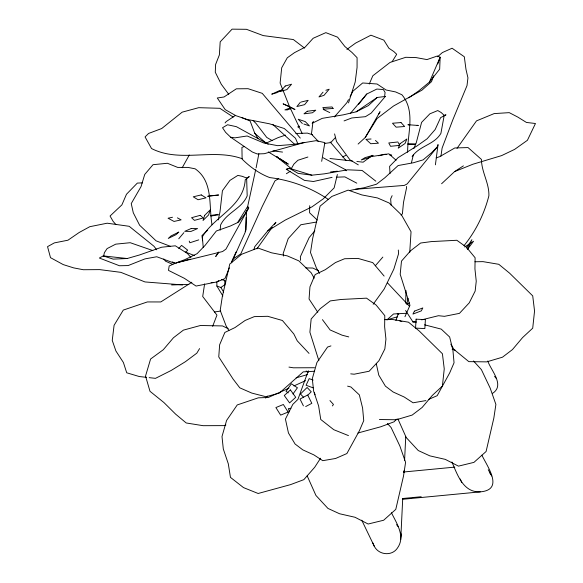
<?xml version="1.0" encoding="UTF-8"?>
<svg xmlns="http://www.w3.org/2000/svg" width="583" height="583" viewBox="0 0 583 583"><rect width="100%" height="100%" fill="white"/><g stroke="black" fill="none" stroke-linecap="round" stroke-linejoin="round"><path stroke-width="0.87" d="M246.164 217.481L246.004 229.797L245.093 231.349M309.726 205.704L309.58 212.766L317.29 220.083M361.73 520.16L374.352 546.388C378.863 555.213 392.279 556.444 397.628 547.787C405.651 536.309 396.527 523.148 391.426 512.734M405.622 303.204L406.052 290.633M407.634 152.316C407.481 133.077 415.745 111.156 401.906 94.752L395.617 91.939L386.026 89.979L377.063 83.996L362.67 82.975L352.97 91.145L350.113 96.552M400.725 539.647L402.715 498.713M404.004 472.332L404.092 470.51M404.58 460.504L405.732 436.856M409.732 252.417L411.044 231.772L401.483 214.916L389.153 202.993L377.471 197.95L361.883 194.933L348.153 190.116L331.909 196.413L320.103 206.134L312.656 238.564L310.499 252.526L316.431 268.071L319.622 273.361M220.163 230.183L220.622 224.907C226.707 212.445 241.741 208.758 247.185 195.866L246.638 178.055L249.276 176.613L245.246 179.79C243.519 206.754 214.551 216.053 202.33 236.858L203.241 247.484M440.945 156.171L442.103 148.097L452.896 119.632L467.005 85.628L467.945 77.86L465.977 69.341L464.308 56.762L452.087 48.229L442.351 52.579L437.593 56.77M435.406 164.821L438.037 144.584L437.498 146.697L407.196 183.915L404.296 185.416L355.492 189.271L349.523 190.568M204.611 283.899L202.702 296.492L216.949 315.119L212.642 326.342M258.867 153.774L256.097 167.889M413.886 148.548L416.269 142.704L421.596 122.379L429.868 113.831L437.76 110.551L441.222 112.57L444.202 115.368L440.908 133.369C434.255 144.832 419.417 145.692 412.13 156.616M400.579 538.08L401.439 533.904M246.412 212.219L246.791 210.485M247.352 207.891L255.711 169.638M321.685 161.331L324.848 142.616L316.022 140.678L293.038 144.446L277.668 145.677L264.048 143.083L247.134 135.977L234.942 137.843L230.679 137.231L225.599 132.326L222.524 127.735L227.53 124.755L236.399 126.679L268.224 144.198M406.766 304.326L408.085 298.256M103.643 256.003L104.401 252.636L107.097 248.591L115.718 244.153L130.228 242.71L152.855 250.566M218.217 219.929L219.98 212.008L222.422 190.707L229.935 180.395L237.879 175.388L242.353 176.35L246.638 178.055M247.352 207.971L247.709 206.469L248.737 207.869L225.971 249.087L222.582 251.543L176.008 262.948L169.187 265.957L168.48 270.381L184.352 278.317L196.056 286.056L216.869 281.924L224.914 278.616L229.44 267.823M411.445 162.774L413.332 154.918M337.368 174.506L334.139 187.886L323.237 198.876L312.007 206.834L285.335 220.031L267.808 230.795L254.676 246.791L253.969 249.422M348.517 102.892L355.193 82.014L357.066 67.431L357.087 57.695L351.964 52.448L344.844 46.487L337.564 37.159L325.831 32.648L313.166 38.274L305.04 47.208L294.495 52.652L287.281 57.804L281.698 67.796L280.124 83.056L289.35 106.201L302.169 133.492M433.614 75.746L431.537 81.635L421.946 90.161L393.525 106.011L377.063 118.524L365.25 137.515L358.115 144.059M437.775 63.97L440.15 57.243L437.396 55.99L426.96 59.583L416.138 57.6L405.775 57.294L390.027 62.447L372.829 75.768L369.272 84.025M308.327 370.773L297.942 399.355L292.775 404.42L285.43 419.119L288.454 433.001L295.085 444.013L302.847 449.887L313.909 454.908L322.771 460.679L335.611 458.471L346.878 453.559L359.376 430.793L363.734 420.664L362.597 408.056L359.347 394.902L350.93 387.003L347.599 386.143M395.886 320.453L398.327 313.727M231.531 262.838L245.596 231.393L246.645 210.98L245.632 212.474M429.431 82.101L440.15 57.243L439.669 69.166L429.431 82.101L418.732 90.897L408.734 97.849M404.952 316.722L409.973 305.317L400.2 274.294L401.483 261.111L410.585 250.77L420.613 243.024L431.449 241.588L456.846 240.276L466.407 247.163L475.109 257.752L474.941 268.916L476.245 281.225L475.16 291.07L469.271 302.81L459.448 313.363L444.465 316.329L438.445 315.709L421.669 319.856M467.624 249.043L471.902 239.686L466.444 248.066M231.655 261.599L236.049 252.053M392.126 195.677L390.654 198.876L391.106 205.172M348.481 99.635L346.849 102.725L334.38 116.95M378.761 114.057L380.05 111.703L365.25 137.515M182.209 167.751L189.278 155.012M199.583 348.598L196.792 353.189L185.423 361.686L171.118 370.496L155.486 378.352L149.168 377.646M392.162 61.652L396.695 54.285L393.816 51.53L388.912 48.251L383.84 40.14L370.912 35.191L355.615 43.084L346.885 49.402M248.737 207.869L244.707 214.318L238.534 222.159L230.402 226L216.351 230.985L205.034 245.45L197.083 253.671L184.818 259.646L176.008 262.948L189.963 259.144M237.529 222.619L247.709 206.469M312.153 123.319L313.435 121.337M320.57 458.216L314.703 467.26L303.83 479.656L290.567 484.619L258.152 493.488L243.483 487.592L230.453 477.368L228.296 463.784L223.311 448.997L221.999 436.543L226.583 420.452L237.252 404.93L258.327 397.817L268.26 397.497L288.949 388.161M178.755 238.76L183.885 232.668M256.928 248.846L272.159 227.421M218.742 252.016L215.695 256.498L218.632 252.424M457.014 148.374L476.486 120.892L494.144 113.598L509.258 112.643L517.719 117.037L526.449 122.452L535.464 123.501L527.411 140.292L514.614 149.394L501.642 155.595L472.951 164.217L454.594 171.599L441.593 183.74M293.001 393.977L297.417 387.775L291.405 383.767L286.005 391.353L288.257 392.855M373.186 304.26L384.168 289.03L393.846 269.106L398.583 253.671L398.306 250.041M332.419 405.928L333.476 404.464L329.963 400.579M464.017 245.654C475.83 231.079 484.247 213.954 488.889 195.793C489.326 183.084 481.529 172.189 481.449 159.436L468.047 147.579L454.798 147.958L439.538 156.754L436.171 157.825M274.309 224.491L275.919 222.291L267.808 230.795M467.551 249.218L473.534 241.245L464.666 246.995M358.552 104.401L366.765 94.031L376.858 89.053L383.359 89.549L385.086 92.442L384.598 96.538L385.312 96.465L371.182 113.109L365.432 116.687L351.833 117.955L344.065 120.914M300.398 102.222L296.871 106.558L304.632 104.648L308.159 100.32L301.258 102.01M225.082 122.933L226.197 121.577L235.16 115.623M314.856 230.817L309.179 237.565L300.34 256.753L300.602 260.353M350.463 113.335L366.765 94.031M323.04 92.165L318.967 96.931L323.98 95.35L329.206 89.221L325.868 90.27M375.284 265.797L382.842 257.081M396.433 419.162L394.137 421.771L380.874 426.741L357.867 433.023M178.784 248.533L181.59 245.385L187.66 250.136L185.423 252.65M335.633 137.318L330.772 142.573L324.658 143.454M437.498 146.697L431.537 152.746L423.134 159.866L413.311 162.774L398.153 165.536L384.787 177.815L376.458 184.221L364.032 187.777L355.492 189.271M265.608 398.094L267.495 396.178M307.62 395.34L311.242 391.783L307.103 387.484L300.449 394.006L303.408 397.074M207.665 230.241L201.973 235.547L202.585 240.75M385.312 96.465L377.186 97.47L368.376 105.596L356.147 111.827L343.372 114.822L322.224 118.356L312.838 122.962L311.453 134.119L318.282 141.356M386.893 319.892L393.532 313.982L406.723 313.253M407.269 304.603L409.346 302.839M401.031 215.032L402.401 213.895L403.494 202.461L406.489 188.207L406.446 186.443M492.65 393.285C505.286 385.144 490.74 370.154 487.782 361.008M356.147 111.827L377.186 97.47M218.858 280.569L216.869 281.924L216.876 286.049L222.881 295.982M216.876 286.049L220.862 287.463L224.841 284.752L224.841 280.627L221.649 279.497M233.273 258.874L240.772 253.896L262.175 206.615L274.928 180.912L278.747 178.515M454.594 171.599L463.39 165.863M191.851 282.238L160.77 301.95L147.361 301.936L123.29 310.09L114.086 325.292L112.242 340.37L115.908 350.988L123.399 362.495L126.722 372.785L139.25 376.531L146.464 377.339M286.377 173.734L290.196 171.344M190.933 257.446L187.391 253.459L175.33 245.807L161.68 247.207L139.519 254.968L127.189 258.524L103.249 255.908L99.358 258.036L119.449 265.746L128.129 265.571L144.948 258.896L156.74 256.753L174.871 263.327M305.696 406.562L311.818 403.334L307.664 395.004L300.005 399.049L303.408 405.855M342.585 156.936L345.792 155.391M265.746 143.316L277.938 137.697L285.451 135.103M281.829 90.329L276.036 92.974L271.714 94.176L279.162 90.773L282.617 89.811M293.912 385.924L305.499 380.699M428.337 399.537L437.184 395.675L449.69 372.909L454.048 362.779L452.911 350.172L449.653 337.018L441.244 329.118L424.577 324.826M225.883 424.971L224.229 425.619L203.095 425.685L186.217 422.974L175.621 414.141L163.91 402.54L149.991 391.295L145.539 376.035L150.589 359.026L163.291 349.72L173.479 337.732L183.39 330.131L200.428 325.496L222.553 325.933L228.215 328.717M290.844 107.68L284.919 109.881L287.353 109.896L290.735 108.635M244.27 146.53L241.923 147.368L242.113 159.108C250.071 166.971 259.209 173.632 269.747 177.589C290.713 180.169 310.688 187.522 328.2 199.35M330.94 345.908L327.566 347.045L316.89 362.568L312.306 378.659L313.625 391.113L318.609 405.899L320.759 419.483L333.797 429.707L348.459 435.603M198.737 239.883L189.876 242.761L189.22 241.1M307.897 157.024L297.92 160.259L293.927 164.071L291.405 168.436L289.7 168.72M332.077 177.356L313.45 181.502L304.464 180.395L286.282 169.289L289.401 168.29L311.854 175.177L324.352 173.843L347.694 169.813L362.072 170.425L375.838 181.175M444.202 115.368L445.98 114.829L440.595 117.657L435.166 129.521L427.135 138.776L417.02 145.939L398.087 157.65L389.604 166.374L390.027 173.559M299.524 126.205L297.898 126.686L298.372 127.743M387.28 319.739L397.686 316.722M296.106 377.871L307.379 374.607M304.377 142.485L264.267 153.701L257.227 153.963L252.359 152.01L230.679 137.231M412.844 322.035L416.371 321.16M378.549 155.748L384.984 154.24L386.667 154.466M390.107 155.523L391.71 155.144L390.034 154.918M172.495 217.248L168.064 218.231L174.04 221.438L181.124 219.864L177.392 217.86M316.737 221.992L300.799 224.761L288.206 238.615L283.185 253.459L283.506 256.061M425.925 400.594L413.077 402.795L404.223 397.023L393.153 392.002L385.399 386.128L378.768 375.124L376.305 363.843M286.282 169.289L287.987 169.004M210.376 215.528L217.896 214.34L218.399 214.85L210.886 216.045M290.932 408.253L288.366 408.647L289.496 411.817M214.398 311.963L220.687 311.089M402.496 499.303L480.268 491.863C504.514 489.822 487.388 466.75 481.886 455.17M330.612 171.949L337.368 171.183M397.919 141.982L388.781 142.944L390.552 146.311L399.698 145.356L398.276 142.66M403.451 472.019L454.798 467.114M402.554 498.523L421.188 496.738M171.599 284.949L188.863 284.431M211.082 282.668L212.853 282.529M371.058 138.994L365.942 139.352L370.795 143.731L378.469 143.185L375.437 140.452M314.66 371.233L303.226 371.867L279.308 393.124L265.921 396.71L251.798 393.08L239.795 387.833L233.062 379.023L218.756 356.913L219.645 344.742L224.863 332.441L235 327.566L245.137 320.446L254.305 316.62L267.714 316.299L282.405 320.49L293.817 333.957L297.228 340.815L309.041 353.407M142.58 182.843L137.318 183.098L126.482 194.248L121.891 204.881L110.049 216.031L113.16 221.409L115.973 224.637M127.189 258.524L113.211 259.129L103.249 255.908M336.34 177.196L344.866 176.882L356.789 183.164M295.836 133.471L307.387 133.113L312.437 134.739M474.956 261.76L483.045 261.643L498.786 264.303L509.571 273.15L532.724 295.88L534.553 311.023L532.716 328.171L522.565 337.601L512.442 349.589L502.48 357.19L486.703 361.875L468.827 361.635L453.946 349.421L450.812 344.167M384.642 319.644L392.731 319.52L408.479 322.188L419.264 331.027L442.417 353.757L444.246 368.908L442.402 386.055L432.258 395.478L422.128 407.473L412.166 415.074L396.389 419.76L379.409 419.527M314.543 367.735L293.402 367.807L288.964 367.093M408.042 144.205L415.599 144.314M407.75 143.928L415.315 144.03M305.784 267.91L312.86 268.049L318.529 270.833M182.647 284.927L144.992 281.939L120.827 272.341L99.751 269.623L83.274 269.725L73.677 267.889L63.241 264.602L50.502 257.664L47.536 246.638L54.35 242.892L67.941 240.211L79.23 232.457L89.804 226.692L107.185 223.202L129.193 226.299L153.941 246.23L156.689 249.779M480.268 491.863C463.106 492.642 457.495 474.788 451.898 461.976M350.718 373.856L354.158 374.206L369.141 371.24L378.957 360.695L384.846 348.955L385.939 339.109L384.634 326.801L384.795 315.636L376.101 305.04L366.532 298.161L341.142 299.473L330.299 300.908L320.271 308.647L311.169 318.996L309.886 332.172L318.85 360.615M329.985 158.518L352.38 160.995M356.862 161.491L363.129 162.183L370.555 156.732L388.868 153.832L396.09 160.23M272.939 150.859L282.544 152.083M311.854 175.177L298.102 173.377L289.401 168.29M409.128 124.9L407.918 124.704L418.339 125.483L417.122 125.279M242.207 158.736C212.744 148.016 180.169 163.094 151.536 148.548L145.065 136.91L148.578 133.456L161.695 128.537L182.166 112.162L198.686 107.68L219.857 108.3L233.149 117.045M416.24 322.676L412.91 321.816L405.593 310.513M348.751 336.908L342.104 335.196L330.109 329.949L322.443 319.652M329.781 112.585L323.237 109.415M452.16 349.268L455.542 350.383M303.918 124.048L309.435 125.906L305.295 121.621L298.197 119.224L302.337 123.516M313.18 387.863L306.068 385.261L309.172 378.637L313.122 380.08M399.479 320.752L401.847 321.619M170.294 246.281L156.076 240.837L139.621 225.22L133.288 212.78L131.241 203.584L141.028 186.626L144.744 174.434L153.016 164.697L167.416 163.269L177.669 167.408L187.974 167.408L195.137 168.815C213.502 181.561 208.59 205.595 212.023 224.805M185.358 252.053L194.562 255.587M241.763 117.555L250.129 121.024L254.56 132.72L258.007 138.696M172.291 261.913L174.769 262.955M172.83 264.456L165.477 261.133L163.83 259.005M323.142 157.738L345.238 169.558L346.484 170.746M397.227 313.545L398.801 314.412M306.133 370.992L308.487 372.297M272.166 140.598L266.73 137.413L256.097 123.538L252.964 120.382M358.297 164.865L349.924 159.808L336.537 141.567L334.584 133.908M268.267 151.915L288.286 164.129L279.585 158.394M276.677 156.477L278.135 157.432M304.588 48.134L293.344 39.535L263.239 35.599L246.463 29.31L232.085 29.15L220.192 41.859L219.368 54.926L215.593 64.502L215.28 72.234L221.263 84.229L228.74 94.329M276.582 156.718L291.821 169.012M254.582 133.194L266.329 143.258M272.676 124.354L294.787 144.446M387.535 282.93L409.302 306.133M473.491 360.95L481.405 369.644L490.186 388.14L495.893 404.427L493.837 418.077L486.091 451.497L473.95 462.37L458.449 466.138L445.295 459.375L429.86 455.87L418.259 450.542L406.234 437.563L397.854 418.783M387.447 423.513L391.098 427.528L399.872 446.024L405.586 462.304L403.531 475.961L395.784 509.382L383.643 520.247L368.135 524.015L354.989 517.259L339.546 513.747L327.945 508.42L315.928 495.448L307.175 475.852M330.175 141.968L346.032 160.485M300.296 138.105L262.241 93.346L248.066 88.696L236.334 88.82L224.018 96.982L217.291 97.988L225.191 109.604L235.882 115.66L246.543 119.296L269.557 123.815L284.271 128.508L295.501 138.251L297.935 143.979M384.131 276.08L372.712 262.605L358.02 258.422L344.611 258.735L335.444 262.561L325.314 269.681L315.17 274.557L309.952 286.858L309.063 299.028L317.786 312.248M494.552 376.327L496.067 378.214M489.837 472.944L491.352 474.839M396.535 524.605L398.109 526.624M224.841 280.627L225.767 282.157M220.862 287.463L223.675 292.119M228.857 330.488L226.124 325.955L220.192 310.411L222.342 296.448L229.789 264.019L241.595 254.29L257.846 248.001L271.576 252.818L287.157 255.828L298.846 260.871L311.176 272.8L314.215 278.164M488.241 469.694L491.746 476.02M372.53 542.343L374.352 546.388M460.213 479L461.729 482.411M314.332 392.381L315.082 394.8M416.087 319.163L415.555 328.105L424.854 328.579L425.393 319.63L416.087 319.163M204.677 215.36L203.015 220.491L208.597 214.945L210.266 209.807L204.677 215.36M400.12 143.651L398.225 148.184L405.017 143.498L406.919 138.965L400.12 143.651M414.44 311.125L412.932 314.077L421.305 310.877L422.813 307.926L414.44 311.125M285.233 86.029L280.569 91.422L286.902 89.585L291.566 84.192L285.233 86.029M178.733 232.143L176.015 234.643L168.283 238.44L171.008 235.947L178.733 232.143M290.429 389.932L284.285 395.522L289.583 402.904L295.727 397.315L290.429 389.932M307.285 111.258L303.976 113.831L312.459 112.759L315.767 110.187L307.285 111.258M372.974 155.34L369.236 157.614L361.278 159.939L365.024 157.665L372.974 155.34M191.26 228.492L184.731 231.342L191.049 231.407L197.579 228.558L191.26 228.492M288.111 412.057L280.656 415.125L275.89 407.553L283.353 404.493L288.111 412.057M200.268 215.316L191.559 217.707L194.467 220.359L203.183 217.969L200.268 215.316M201.252 194.911L193.257 196.806L198.031 199.743L206.032 197.841L201.252 194.911M209.574 195.895L207.701 196.318L218.647 194.999L209.574 195.895M401.009 122.568L392.497 123.232L396.127 127.167L404.646 126.504L401.009 122.568M333.112 108.474L323.864 109.101L322.814 107.585L332.055 106.959L333.112 108.474M289.022 106.383L283.112 103.832L294.983 109.524L289.022 106.383"/></g></svg>
